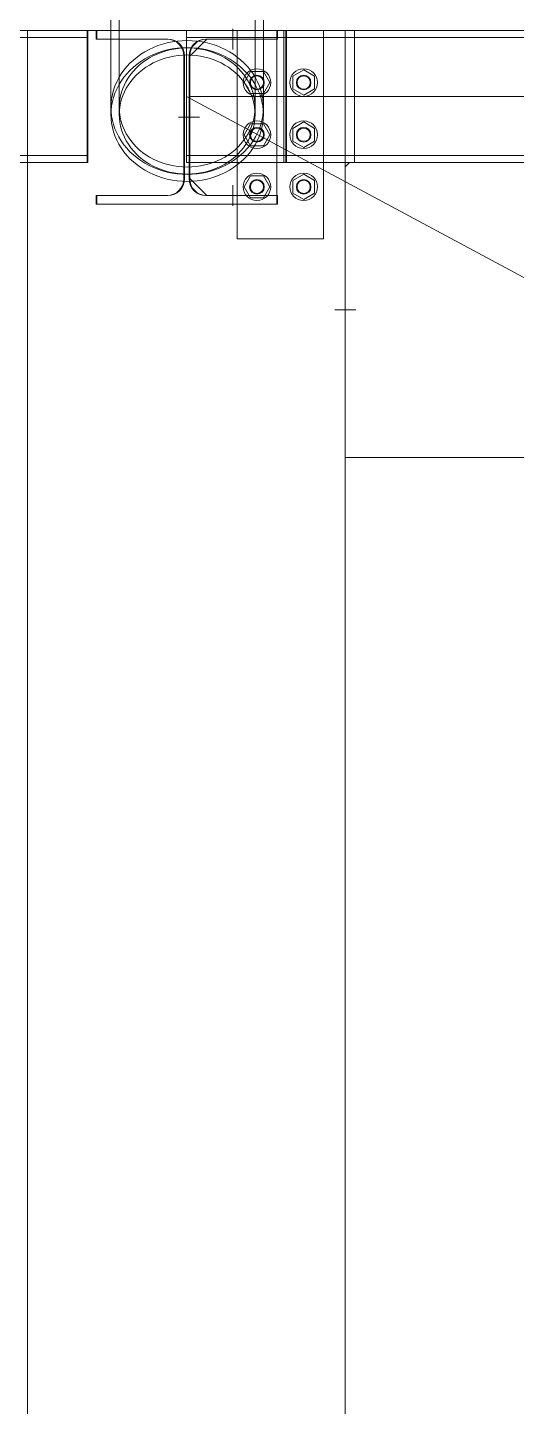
# Model space of a CAD drawing. Header units: millimetres. Extents: x -6949 to 83354, y -55091 to 16861.
# Drawn here: x 14772 to 15475, y 10021 to 12004 of the extents above; entities that cross this region are included whole.
import ezdxf

# ---------------------------------------------------------------- set-up
doc = ezdxf.new("R2010")
doc.units = ezdxf.units.MM
doc.layers.add('A-DETL', color=7, linetype='Continuous', lineweight=18, true_color=0x00a600)
for name, color, linetype, lineweight in [('S-BEAM', 7, 'Continuous', 18), ('S-COLS', 7, 'Continuous', 18), ('S-FSTN', 7, 'Continuous', 18)]:
    doc.layers.add(name, color=color, linetype=linetype, lineweight=lineweight)

# ---------------------------------------------------------------- blocks, each defined once
blk = doc.blocks.new('h-wide flange beams - HE200A-552744-Est')
at = {"layer": 'S-BEAM'}
for p, q in [((15241.5006, 11990.000256), (15241.5006, 12000.000256)), ((15241.5006, 12000.000256), (15241.5006, 12000.000256)), ((15241.5006, 12000.000256), (15241.5006, 11990.000256)), ((22258.5006, 12000.000256), (15241.5006, 12000.000256)), ((22258.5006, 12000.000256), (15241.5006, 12000.000256)), ((22258.5006, 11990.000256), (15241.5006, 11990.000256)), ((15241.5006, 11972.000256), (15241.5006, 11990.000256)), ((15241.5006, 11990.000256), (15241.5006, 11990.000256)), ((15241.5006, 11990.000256), (15241.5006, 11990.000256)), ((15241.5006, 11990.000256), (15241.5006, 11972.000256)), ((22258.5006, 11990.000256), (15241.5006, 11990.000256)), ((22258.5006, 11990.000256), (15241.5006, 11990.000256)), ((15241.5006, 11838.000256), (15241.5006, 11972.000256)), ((15241.5006, 11972.000256), (15241.5006, 11838.000256)), ((15241.5006, 11820.000256), (15241.5006, 11838.000256)), ((15241.5006, 11838.000256), (15241.5006, 11820.000256)), ((15241.5006, 11820.000256), (22258.5006, 11820.000256)), ((15241.5006, 11820.000256), (15241.5006, 11820.000256)), ((15241.5006, 11820.000256), (15241.5006, 11820.000256)), ((15241.5006, 11820.000256), (15241.5006, 11810.000256)), ((15241.5006, 11810.000256), (15241.5006, 11820.000256)), ((15241.5006, 11820.000256), (22258.5006, 11820.000256)), ((22258.5006, 11820.000256), (15241.5006, 11820.000256)), ((15241.5006, 11810.000256), (15241.5006, 11810.000256)), ((22258.5006, 11810.000256), (15241.5006, 11810.000256)), ((22258.5006, 11810.000256), (15241.5006, 11810.000256))]:
    blk.add_line(p, q, dxfattribs=at)
blk = doc.blocks.new('h-wide flange beams - HE200A-552740-Est')
at = {"layer": 'S-BEAM'}
for p, q in [((30241.50108, 11990.000256), (30241.50108, 12000.000256)), ((30241.50108, 12000.000256), (30241.50108, 12000.000256)), ((30241.50108, 12000.000256), (30241.50108, 11990.000256)), ((37258.50108, 12000.000256), (30241.50108, 12000.000256)), ((37258.50108, 12000.000256), (30241.50108, 12000.000256)), ((37258.50108, 11990.000256), (30241.50108, 11990.000256)), ((30241.50108, 11972.000256), (30241.50108, 11990.000256)), ((30241.50108, 11990.000256), (30241.50108, 11990.000256)), ((30241.50108, 11990.000256), (30241.50108, 11990.000256)), ((30241.50108, 11990.000256), (30241.50108, 11972.000256)), ((37258.50108, 11990.000256), (30241.50108, 11990.000256)), ((37258.50108, 11990.000256), (30241.50108, 11990.000256)), ((30241.50108, 11838.000256), (30241.50108, 11972.000256)), ((30241.50108, 11972.000256), (30241.50108, 11838.000256)), ((30241.50108, 11820.000256), (30241.50108, 11838.000256)), ((30241.50108, 11838.000256), (30241.50108, 11820.000256)), ((30241.50108, 11820.000256), (37258.50108, 11820.000256)), ((30241.50108, 11820.000256), (30241.50108, 11820.000256)), ((30241.50108, 11820.000256), (30241.50108, 11820.000256)), ((30241.50108, 11820.000256), (30241.50108, 11810.000256)), ((30241.50108, 11810.000256), (30241.50108, 11820.000256)), ((30241.50108, 11820.000256), (37258.50108, 11820.000256)), ((37258.50108, 11820.000256), (30241.50108, 11820.000256)), ((30241.50108, 11810.000256), (30241.50108, 11810.000256)), ((37258.50108, 11810.000256), (30241.50108, 11810.000256)), ((37258.50108, 11810.000256), (30241.50108, 11810.000256))]:
    blk.add_line(p, q, dxfattribs=at)
blk = doc.blocks.new('h-wide flange beams - HE200A-424225-Est')
at = {"layer": 'S-BEAM'}
for p, q in [((7643.00036, 11990.000256), (7643.00036, 12000.000256)), ((7643.00036, 12000.000256), (7643.00036, 12000.000256)), ((7643.00036, 12000.000256), (7643.00036, 11990.000256)), ((14857.00036, 12000.000256), (7643.00036, 12000.000256)), ((14857.00036, 12000.000256), (7643.00036, 12000.000256)), ((14857.00036, 11990.000256), (14857.00036, 12000.000256)), ((14857.00036, 12000.000256), (14857.00036, 12000.000256)), ((14857.00036, 12000.000256), (14857.00036, 11990.000256)), ((14857.00036, 11990.000256), (7643.00036, 11990.000256)), ((7643.00036, 11972.000256), (7643.00036, 11990.000256)), ((7643.00036, 11990.000256), (7643.00036, 11990.000256)), ((7643.00036, 11990.000256), (7643.00036, 11990.000256)), ((7643.00036, 11990.000256), (7643.00036, 11972.000256)), ((14857.00036, 11990.000256), (7643.00036, 11990.000256)), ((14857.00036, 11990.000256), (7643.00036, 11990.000256)), ((14857.00036, 11972.000256), (14857.00036, 11990.000256)), ((14857.00036, 11990.000256), (14857.00036, 11990.000256)), ((14857.00036, 11990.000256), (14857.00036, 11990.000256)), ((14857.00036, 11990.000256), (14857.00036, 11972.000256)), ((7643.00036, 11838.000256), (7643.00036, 11972.000256)), ((7643.00036, 11972.000256), (7643.00036, 11838.000256)), ((14857.00036, 11838.000256), (14857.00036, 11972.000256)), ((14857.00036, 11972.000256), (14857.00036, 11838.000256)), ((7643.00036, 11820.000256), (7643.00036, 11838.000256)), ((7643.00036, 11838.000256), (7643.00036, 11820.000256)), ((14857.00036, 11820.000256), (14857.00036, 11838.000256)), ((14857.00036, 11838.000256), (14857.00036, 11820.000256)), ((7643.00036, 11820.000256), (14857.00036, 11820.000256)), ((7643.00036, 11820.000256), (7643.00036, 11820.000256)), ((7643.00036, 11820.000256), (7643.00036, 11820.000256)), ((7643.00036, 11820.000256), (7643.00036, 11810.000256)), ((7643.00036, 11810.000256), (7643.00036, 11820.000256)), ((7643.00036, 11820.000256), (14857.00036, 11820.000256)), ((14857.00036, 11820.000256), (7643.00036, 11820.000256)), ((7643.00036, 11810.000256), (7643.00036, 11810.000256)), ((14857.00036, 11810.000256), (7643.00036, 11810.000256)), ((14857.00036, 11810.000256), (7643.00036, 11810.000256)), ((14857.00036, 11820.000256), (14857.00036, 11810.000256)), ((14857.00036, 11810.000256), (14857.00036, 11820.000256)), ((14857.00036, 11820.000256), (14857.00036, 11820.000256)), ((14857.00036, 11820.000256), (14857.00036, 11820.000256)), ((14857.00036, 11810.000256), (14857.00036, 11810.000256))]:
    blk.add_line(p, q, dxfattribs=at)
blk = doc.blocks.new('h-wide flange beams - HE260A-552746-Est')
at = {"layer": 'S-BEAM'}
for p, q in [((-130, 11987.500256), (-130, 12000.000256)), ((-130, 12000.000256), (130, 12000.000256)), ((130, 12000.000256), (-130, 12000.000256)), ((-130, 12000.000256), (-130, 11987.500256)), ((-130, 12000.000256), (-130, 12000.000256)), ((130, 12000.000256), (130, 11987.500256)), ((130, 11987.500256), (130, 12000.000256)), ((130, 12000.000256), (130, 12000.000256)), ((-27.75, 11987.500256), (-130, 11987.500256)), ((-130, 11987.500256), (-27.75, 11987.500256)), ((-130, 11987.500256), (-130, 11987.500256)), ((130, 11987.500256), (27.75, 11987.500256)), ((27.75, 11987.500256), (130, 11987.500256)), ((130, 11987.500256), (130, 11987.500256)), ((-3.75, 11786.500256), (-3.75, 11963.500256)), ((-3.75, 11963.500256), (-3.75, 11786.500256)), ((3.75, 11963.500256), (3.75, 11786.500256)), ((3.75, 11786.500256), (3.75, 11963.500256)), ((-130, 11762.500256), (-27.75, 11762.500256)), ((-130, 11750.000256), (-130, 11762.500256)), ((-130, 11762.500256), (-130, 11750.000256)), ((-27.75, 11762.500256), (-130, 11762.500256)), ((-130, 11762.500256), (-130, 11762.500256)), ((27.75, 11762.500256), (130, 11762.500256)), ((130, 11762.500256), (27.75, 11762.500256)), ((130, 11762.500256), (130, 11750.000256)), ((130, 11750.000256), (130, 11762.500256)), ((130, 11762.500256), (130, 11762.500256)), ((130, 11750.000256), (-130, 11750.000256)), ((-130, 11750.000256), (130, 11750.000256)), ((-130, 11750.000256), (-130, 11750.000256)), ((130, 11750.000256), (130, 11750.000256))]:
    blk.add_line(p, q, dxfattribs=at)
for centre, start, end in [((-27.75, 11963.500256), 360, 90), ((-27.75, 11963.500256), 360, 90), ((27.75, 11963.500256), 90, 180), ((27.75, 11963.500256), 90, 180), ((-27.75, 11786.500256), 270, 360), ((-27.75, 11786.500256), 270, 360), ((27.75, 11786.500256), 180, 270), ((27.75, 11786.500256), 180, 270)]:
    blk.add_arc(centre, 24, start, end, dxfattribs=at)
blk = doc.blocks.new('Travi HE - HE200A-543373-Est')
at = {"layer": 'S-BEAM'}
for p, q in [((7644, 12000), (14858, 12000)), ((7644, 12000), (14858, 12000)), ((14858, 11990), (14858, 12000)), ((14858, 12000), (14858, 12000)), ((14858, 12000), (14858, 11990)), ((14858, 11990), (7644, 11990)), ((7644, 11990), (14858, 11990)), ((7644, 11990), (14858, 11990)), ((14858, 11972), (14858, 11990)), ((14858, 11990), (14858, 11990)), ((14858, 11990), (14858, 11990)), ((14858, 11990), (14858, 11972)), ((14858, 11838), (14858, 11972)), ((14858, 11972), (14858, 11838)), ((14858, 11820), (14858, 11838)), ((14858, 11838), (14858, 11820)), ((7644, 11820), (14858, 11820)), ((14858, 11820), (7644, 11820)), ((7644, 11820), (14858, 11820)), ((7644, 11810), (14858, 11810)), ((7644, 11810), (14858, 11810)), ((14858, 11820), (14858, 11820)), ((14858, 11820), (14858, 11820)), ((14858, 11820), (14858, 11810)), ((14858, 11810), (14858, 11820)), ((14858, 11810), (14858, 11810))]:
    blk.add_line(p, q, dxfattribs=at)
blk = doc.blocks.new('Travi HE - HE200A-543390-Est')
at = {"layer": 'S-BEAM'}
for p, q in [((15144, 11990), (15144, 12000)), ((15144, 12000), (15144, 12000)), ((15144, 12000), (15144, 11990)), ((15144, 12000), (22358, 12000)), ((15144, 12000), (22358, 12000)), ((22358, 11990), (15144, 11990)), ((15144, 11972), (15144, 11990)), ((15144, 11990), (15144, 11990)), ((15144, 11990), (15144, 11990)), ((15144, 11990), (15144, 11972)), ((15144, 11990), (22358, 11990)), ((15144, 11990), (22358, 11990)), ((15144, 11838), (15144, 11972)), ((15144, 11972), (15144, 11838)), ((15144, 11820), (15144, 11838)), ((15144, 11838), (15144, 11820)), ((15144, 11820), (22358, 11820)), ((15144, 11820), (15144, 11810)), ((15144, 11810), (15144, 11820)), ((15144, 11820), (15144, 11820)), ((15144, 11820), (15144, 11820)), ((22358, 11820), (15144, 11820)), ((15144, 11820), (22358, 11820)), ((15144, 11810), (15144, 11810)), ((15144, 11810), (22358, 11810)), ((15144, 11810), (22358, 11810))]:
    blk.add_line(p, q, dxfattribs=at)
blk = doc.blocks.new('219_1MM HOLLOW - 219_1MM HOLLOW-542601-Est')
at = {"layer": 'S-BEAM', "flags": 128}
for points in [[(-109.6, 12037), (-109.6, 11972.3), (-109.6, 11906.6), (-109.6, 11879)], [(-109.6, 11889.2), (-109.6, 11955.2), (-109.6, 12020.2)], [(-97.6, 12037), (-97.6, 11972.3), (-97.6, 11906.6), (-97.6, 11879)], [(-97.6, 11889.2), (-97.6, 11955.2), (-97.6, 12020.2)], [(97.6, 12037), (97.6, 11972.3), (97.6, 11906.6), (97.6, 11889.2)], [(97.6, 11879), (97.6, 11945.1), (97.6, 12010.3)], [(109.6, 12037), (109.6, 11972.3), (109.6, 11906.6), (109.6, 11889.2)], [(109.6, 11879), (109.6, 11945.1), (109.6, 12010.3)]]:
    blk.add_lwpolyline(points, dxfattribs=at)
at = {"layer": 'S-BEAM'}
for centre, major_axis, ratio, start_param, end_param in [((0, 11889.2), (-109.6, 0), 0.878342, 4.712389, 7.853982), ((0, 11889.2), (-109.6, 0), 0.878342, 1.570796, 4.712389), ((0, 11879), (109.6, 0), 0.877712, 1.570796, 4.712389), ((0, 11889.2), (-97.6, 0), 0.878342, 4.712389, 7.853982), ((0, 11879), (97.6, 0), 0.877712, 1.570796, 4.712389), ((0, 11879), (-109.6, 0), 0.877712, 1.570796, 4.712389), ((0, 11889.2), (-97.6, 0), 0.878342, 1.570796, 4.712389), ((0, 11879), (-97.6, 0), 0.877712, 1.570796, 4.712389)]:
    blk.add_ellipse(centre, major_axis=major_axis, ratio=ratio, start_param=start_param, end_param=end_param, dxfattribs=at)

msp = doc.modelspace()

# ---------------------------------------------------------------- linework, layer by layer
at = {"layer": 'A-DETL'}
for p, q in [((15000, 11905), (17466.5, 10579.7)), ((22500, 11905), (15003.8, 11905))]:
    msp.add_line(p, q, dxfattribs=at)
at = {"layer": 'S-BEAM'}
for p, q in [((15130, 12000), (14870, 12000)), ((14870, 12000), (14870, 11987.5)), ((15131, 12000), (14871, 12000)), ((14871, 12000), (14871, 11987.5)), ((14871, 12000), (14871, 12000)), ((15000, 11990), (15000, 12000)), ((15000, 12000), (22500, 12000)), ((15130, 11987.5), (15130, 12000)), ((15131, 11987.5), (15131, 12000)), ((15131, 12000), (15131, 12000)), ((15140, 11990), (15140, 12000)), ((15140, 12000), (22500, 12000)), ((14870, 11987.5), (14972.3, 11987.5)), ((14871, 11987.5), (14973.3, 11987.5)), ((14871, 11987.5), (14871, 11987.5)), ((22500, 11990), (15000, 11990)), ((15000, 11972), (15000, 11990)), ((15000, 11990), (15000, 11972)), ((15000, 11990), (22500, 11990)), ((15000, 11990), (22500, 11990)), ((15027.8, 11987.5), (15130, 11987.5)), ((15028.8, 11987.5), (15131, 11987.5)), ((15131, 11987.5), (15131, 11987.5)), ((22500, 11990), (15140, 11990)), ((15140, 11972), (15140, 11990)), ((15140, 11990), (15140, 11972)), ((15140, 11990), (22500, 11990)), ((15140, 11990), (22500, 11990)), ((14996.3, 11963.5), (14996.3, 11786.5)), ((14997.3, 11963.5), (14997.3, 11786.5)), ((15000, 11838), (15000, 11972)), ((15003.8, 11786.5), (15003.8, 11963.5)), ((15004.8, 11786.5), (15004.8, 11963.5)), ((15140, 11838), (15140, 11972)), ((15000, 11820), (15000, 11838)), ((15000, 11838), (15000, 11820)), ((15140, 11820), (15140, 11838)), ((15140, 11838), (15140, 11820)), ((15000, 11820), (22500, 11820)), ((15000, 11810), (15000, 11820)), ((15000, 11820), (22500, 11820)), ((15000, 11820), (22500, 11820)), ((15000, 11810), (22500, 11810)), ((15140, 11820), (22500, 11820)), ((15140, 11810), (15140, 11820)), ((15140, 11820), (22500, 11820)), ((15140, 11820), (22500, 11820)), ((15140, 11810), (22500, 11810)), ((14972.3, 11762.5), (14870, 11762.5)), ((14870, 11762.5), (14870, 11750)), ((14973.3, 11762.5), (14871, 11762.5)), ((14871, 11762.5), (14871, 11750)), ((14871, 11762.5), (14871, 11762.5)), ((15130, 11762.5), (15027.8, 11762.5)), ((15131, 11762.5), (15028.8, 11762.5)), ((15130, 11750), (15130, 11762.5)), ((15131, 11750), (15131, 11762.5)), ((15131, 11762.5), (15131, 11762.5)), ((14870, 11750), (15130, 11750)), ((14871, 11750), (15131, 11750)), ((14871, 11750), (14871, 11750)), ((15131, 11750), (15131, 11750))]:
    msp.add_line(p, q, dxfattribs=at)
for centre, radius, start, end in [((14972.3, 11963.5), 24, 0, 90), ((14973.3, 11963.5), 24, 0, 90), ((15027.8, 11963.5), 24, 90, 180), ((15028.8, 11963.5), 24, 90, 180), ((15168.6, 11925), 10.5, 0, 180), ((15168.6, 11925), 10.5, 180, 0), ((15168.6, 11850), 10.5, 0, 180), ((15168.6, 11850), 10.5, 180, 0), ((14972.3, 11786.5), 24, 270, 0), ((14973.3, 11786.5), 24, 270, 0), ((15027.8, 11786.5), 24, 180, 270), ((15028.8, 11786.5), 24, 180, 270)]:
    msp.add_arc(centre, radius, start, end, dxfattribs=at)
at = {"layer": 'S-COLS'}
for p, q in [((14771.5, 12000), (15228.5, 12000)), ((15228.5, 12000), (14771.5, 12000)), ((14771.5, 12000), (15228.5, 12000)), ((15228.5, 12000), (14771.5, 12000)), ((14771.5, 12000), (14771.5, 20)), ((14771.5, 12000), (15228.5, 12000)), ((15228.5, 12000), (14771.5, 12000)), ((14784.5, 12000), (15215.5, 12000)), ((15215.5, 12000), (14784.5, 12000)), ((14784.5, 12000), (15215.5, 12000)), ((15215.5, 12000), (14784.5, 12000)), ((14784.5, 12000), (15215.5, 12000)), ((15215.5, 12000), (14784.5, 12000)), ((15228.5, 20), (15228.5, 12000))]:
    msp.add_line(p, q, dxfattribs=at)
at = {"layer": 'S-FSTN'}
for p, q in [((15066.9, 12002.5), (15066.9, 11972.5)), ((15197.2, 12000), (15072.9, 12000)), ((15072.9, 12000), (15072.9, 11700)), ((15197.2, 12000), (15072.9, 12000)), ((15072.9, 12000), (15072.9, 11700)), ((15197.2, 11700), (15197.2, 12000)), ((15197.2, 11700), (15197.2, 12000)), ((15003.8, 11962.1), (15029.2, 11987.5)), ((15130, 11987.5), (15029.2, 11987.5)), ((15081.9, 11987.5), (15051.9, 11987.5)), ((15130, 11762.5), (15130, 11987.5)), ((15003.8, 11962.1), (15003.8, 11787.9)), ((15092.3, 11940.8), (15083.2, 11925)), ((15092.3, 11940.8), (15083.2, 11925)), ((15110.6, 11940.8), (15092.3, 11940.8)), ((15110.6, 11940.8), (15092.3, 11940.8)), ((15119.7, 11925), (15110.6, 11940.8)), ((15119.7, 11925), (15110.6, 11940.8)), ((15168.6, 11943.3), (15152.8, 11934.1)), ((15168.6, 11943.3), (15152.8, 11934.1)), ((15184.4, 11934.1), (15168.6, 11943.3)), ((15184.4, 11934.1), (15168.6, 11943.3)), ((15083.2, 11925), (15092.3, 11909.2)), ((15083.2, 11925), (15092.3, 11909.2)), ((15110.6, 11909.2), (15119.7, 11925)), ((15110.6, 11909.2), (15119.7, 11925)), ((15152.8, 11934.1), (15152.8, 11915.9)), ((15152.8, 11934.1), (15152.8, 11915.9)), ((15184.4, 11915.9), (15184.4, 11934.1)), ((15184.4, 11915.9), (15184.4, 11934.1)), ((15092.3, 11909.2), (15110.6, 11909.2)), ((15092.3, 11909.2), (15110.6, 11909.2)), ((15152.8, 11915.9), (15168.6, 11906.7)), ((15152.8, 11915.9), (15168.6, 11906.7)), ((15168.6, 11906.7), (15184.4, 11915.9)), ((15168.6, 11906.7), (15184.4, 11915.9)), ((15003.8, 11890), (15003.8, 11860)), ((15018.8, 11875), (14988.8, 11875)), ((15092.3, 11865.8), (15083.2, 11850)), ((15092.3, 11865.8), (15083.2, 11850)), ((15110.6, 11865.8), (15092.3, 11865.8)), ((15110.6, 11865.8), (15092.3, 11865.8)), ((15119.7, 11850), (15110.6, 11865.8)), ((15119.7, 11850), (15110.6, 11865.8)), ((15168.6, 11868.3), (15152.8, 11859.1)), ((15168.6, 11868.3), (15152.8, 11859.1)), ((15184.4, 11859.1), (15168.6, 11868.3)), ((15184.4, 11859.1), (15168.6, 11868.3)), ((15083.2, 11850), (15092.3, 11834.2)), ((15083.2, 11850), (15092.3, 11834.2)), ((15110.6, 11834.2), (15119.7, 11850)), ((15110.6, 11834.2), (15119.7, 11850)), ((15152.8, 11859.1), (15152.8, 11840.9)), ((15152.8, 11859.1), (15152.8, 11840.9)), ((15184.4, 11840.9), (15184.4, 11859.1)), ((15184.4, 11840.9), (15184.4, 11859.1)), ((15092.3, 11834.2), (15110.6, 11834.2)), ((15092.3, 11834.2), (15110.6, 11834.2)), ((15152.8, 11840.9), (15168.6, 11831.7)), ((15152.8, 11840.9), (15168.6, 11831.7)), ((15168.6, 11831.7), (15184.4, 11840.9)), ((15168.6, 11831.7), (15184.4, 11840.9)), ((15234.5, 11810), (15228.5, 11804)), ((15228.5, 11804), (15228.5, 11385.8)), ((15790.4, 11810), (15234.5, 11810)), ((15003.8, 11787.9), (15029.2, 11762.5)), ((15092.3, 11790.8), (15083.2, 11775)), ((15092.3, 11790.8), (15083.2, 11775)), ((15110.6, 11790.8), (15092.3, 11790.8)), ((15110.6, 11790.8), (15092.3, 11790.8)), ((15119.7, 11775), (15110.6, 11790.8)), ((15119.7, 11775), (15110.6, 11790.8)), ((15168.6, 11793.3), (15152.8, 11784.1)), ((15168.6, 11793.3), (15152.8, 11784.1)), ((15152.8, 11784.1), (15152.8, 11765.9)), ((15152.8, 11784.1), (15152.8, 11765.9)), ((15184.4, 11784.1), (15168.6, 11793.3)), ((15184.4, 11784.1), (15168.6, 11793.3)), ((15184.4, 11765.9), (15184.4, 11784.1)), ((15184.4, 11765.9), (15184.4, 11784.1)), ((15029.2, 11762.5), (15130, 11762.5)), ((15081.9, 11762.5), (15051.9, 11762.5)), ((15066.9, 11777.5), (15066.9, 11747.5)), ((15083.2, 11775), (15092.3, 11759.2)), ((15083.2, 11775), (15092.3, 11759.2)), ((15110.6, 11759.2), (15119.7, 11775)), ((15110.6, 11759.2), (15119.7, 11775)), ((15152.8, 11765.9), (15168.6, 11756.7)), ((15152.8, 11765.9), (15168.6, 11756.7)), ((15168.6, 11756.7), (15184.4, 11765.9)), ((15168.6, 11756.7), (15184.4, 11765.9)), ((15092.3, 11759.2), (15110.6, 11759.2)), ((15092.3, 11759.2), (15110.6, 11759.2)), ((15072.9, 11700), (15197.2, 11700)), ((15072.9, 11700), (15197.2, 11700)), ((15228.5, 11612.9), (15228.5, 11582.9)), ((15243.5, 11597.9), (15213.5, 11597.9)), ((15228.5, 11385.8), (15647.7, 11385.8))]:
    msp.add_line(p, q, dxfattribs=at)
for centre, radius, start, end in [((15101.4, 11925), 19.8, 90, 270), ((15101.4, 11925), 19.8, 270, 90), ((15168.6, 11925), 19.8, 0, 180), ((15101.4, 11925), 10.5, 90, 270), ((15101.4, 11925), 10.5, 90, 270), ((15101.4, 11925), 10.5, 90, 270), ((15101.4, 11925), 9.52, 90, 270), ((15101.4, 11925), 9.52, 90, 270), ((15101.4, 11925), 10.5, 270, 90), ((15101.4, 11925), 10.5, 270, 90), ((15101.4, 11925), 10.5, 270, 90), ((15101.4, 11925), 9.53, 270, 90), ((15101.4, 11925), 9.53, 270, 90), ((15168.6, 11925), 19.8, 180, 0), ((15168.6, 11925), 10.5, 0, 180), ((15168.6, 11925), 10.5, 0, 180), ((15168.6, 11925), 10.5, 180, 0), ((15168.6, 11925), 10.5, 180, 0), ((15168.6, 11925), 9.52, 0, 180), ((15168.6, 11925), 9.52, 0, 180), ((15168.6, 11925), 9.52, 180, 0), ((15168.6, 11925), 9.52, 180, 0), ((15101.4, 11850), 19.8, 90, 270), ((15101.4, 11850), 19.8, 270, 90), ((15168.6, 11850), 19.8, 0, 180), ((15101.4, 11850), 10.5, 90, 270), ((15101.4, 11850), 10.5, 90, 270), ((15101.4, 11850), 10.5, 90, 270), ((15101.4, 11850), 9.52, 90, 270), ((15101.4, 11850), 9.52, 90, 270), ((15101.4, 11850), 10.5, 270, 90), ((15101.4, 11850), 10.5, 270, 90), ((15101.4, 11850), 10.5, 270, 90), ((15101.4, 11850), 9.53, 270, 90), ((15101.4, 11850), 9.53, 270, 90), ((15168.6, 11850), 19.8, 180, 0), ((15168.6, 11850), 10.5, 0, 180), ((15168.6, 11850), 10.5, 0, 180), ((15168.6, 11850), 10.5, 180, 0), ((15168.6, 11850), 10.5, 180, 0), ((15168.6, 11850), 9.52, 0, 180), ((15168.6, 11850), 9.52, 0, 180), ((15168.6, 11850), 9.52, 180, 0), ((15168.6, 11850), 9.52, 180, 0), ((15101.4, 11775), 19.8, 90, 270), ((15101.4, 11775), 10.5, 90, 270), ((15101.4, 11775), 10.5, 90, 270), ((15101.4, 11775), 10.5, 90, 270), ((15101.4, 11775), 9.52, 90, 270), ((15101.4, 11775), 9.52, 90, 270), ((15101.4, 11775), 19.8, 270, 90), ((15101.4, 11775), 10.5, 270, 90), ((15101.4, 11775), 10.5, 270, 90), ((15101.4, 11775), 10.5, 270, 90), ((15101.4, 11775), 9.53, 270, 90), ((15101.4, 11775), 9.53, 270, 90), ((15168.6, 11775), 19.8, 0, 180), ((15168.6, 11775), 10.5, 0, 180), ((15168.6, 11775), 10.5, 0, 180), ((15168.6, 11775), 9.52, 0, 180), ((15168.6, 11775), 9.52, 0, 180), ((15168.6, 11775), 19.8, 180, 0), ((15168.6, 11775), 10.5, 180, 0), ((15168.6, 11775), 10.5, 180, 0), ((15168.6, 11775), 9.52, 180, 0), ((15168.6, 11775), 9.52, 180, 0)]:
    msp.add_arc(centre, radius, start, end, dxfattribs=at)

# ---------------------------------------------------------------- block references
at = {"layer": 'S-BEAM'}
for name, p in [('219_1MM HOLLOW - 219_1MM HOLLOW-542601-Est', (15001, 0)), ('h-wide flange beams - HE200A-424225-Est', (0, 0)), ('h-wide flange beams - HE200A-424225-Est', (0, 0)), ('h-wide flange beams - HE200A-424225-Est', (0, 0)), ('h-wide flange beams - HE200A-424225-Est', (0, 0)), ('h-wide flange beams - HE200A-424225-Est', (0, 0)), ('h-wide flange beams - HE200A-424225-Est', (0, 0)), ('Travi HE - HE200A-543373-Est', (0, 0)), ('Travi HE - HE200A-543373-Est', (0, 0)), ('Travi HE - HE200A-543373-Est', (0, 0)), ('Travi HE - HE200A-543373-Est', (0, 0)), ('Travi HE - HE200A-543373-Est', (0, 0)), ('Travi HE - HE200A-543373-Est', (0, 0)), ('Travi HE - HE200A-543373-Est', (0, 0)), ('h-wide flange beams - HE260A-552746-Est', (15000, 0)), ('h-wide flange beams - HE200A-424225-Est', (7500, 0)), ('h-wide flange beams - HE200A-424225-Est', (7500, 0)), ('h-wide flange beams - HE200A-424225-Est', (7500, 0)), ('h-wide flange beams - HE200A-424225-Est', (7500, 0)), ('h-wide flange beams - HE200A-424225-Est', (7500, 0)), ('Travi HE - HE200A-543390-Est', (0, 0)), ('Travi HE - HE200A-543390-Est', (0, 0)), ('Travi HE - HE200A-543390-Est', (0, 0)), ('Travi HE - HE200A-543390-Est', (0, 0)), ('Travi HE - HE200A-543390-Est', (0, 0)), ('Travi HE - HE200A-543390-Est', (0, 0)), ('Travi HE - HE200A-543390-Est', (0, 0)), ('h-wide flange beams - HE200A-552744-Est', (0, 0)), ('h-wide flange beams - HE200A-552744-Est', (0, 0)), ('h-wide flange beams - HE200A-552740-Est', (-15000, 0))]:
    msp.add_blockref(name, p, dxfattribs=at)

doc.saveas('drawing.dxf')
